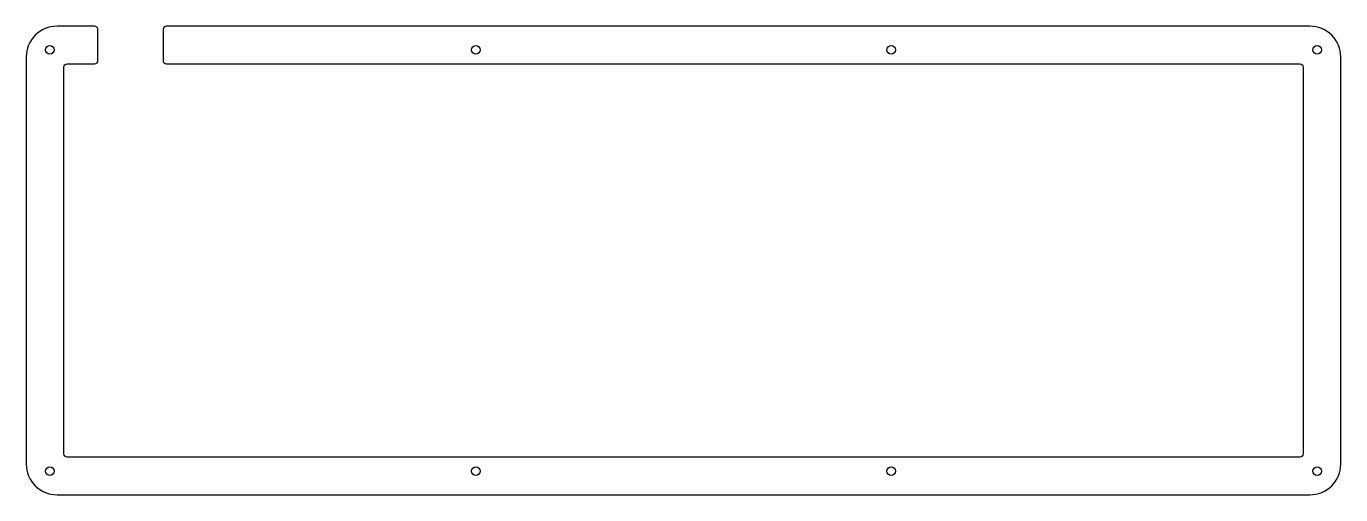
# Model space of a CAD drawing. Header units: millimetres. Extents: x -11 to 373, y -126 to 11.
import ezdxf

# ---------------------------------------------------------------- set-up
doc = ezdxf.new("R2010")
doc.units = ezdxf.units.MM
doc.layers.get('0').update_dxf_attribs({"linetype": 'CONTINUOUS'})

msp = doc.modelspace()

# ---------------------------------------------------------------- linework, layer by layer
msp.add_lwpolyline([(361.42, -114.78), (0.52, -114.78, -0.414214), (-0.48, -113.77), (-0.48, -0.53, -0.414214), (0.52, 0.47), (8.53, 0.47, 0.414214), (9.52, 1.47), (9.52, 10.48, 0.414214), (8.53, 11.48), (-2.48, 11.48, 0.414214), (-11.48, 2.48), (-11.48, -116.78, 0.414214), (-2.48, -125.78), (364.42, -125.78, 0.414214), (373.43, -116.78), (373.43, 2.48, 0.414214), (364.42, 11.48), (29.57, 11.48, 0.414214), (28.57, 10.48), (28.57, 1.47, 0.414214), (29.57, 0.47), (361.42, 0.47, -0.414214), (362.43, -0.53), (362.43, -113.77, -0.414214)], format="xyb", close=True)
for centre in [(-4.6, 4.6), (120.15, 4.6), (241.8, 4.6), (366.55, 4.6), (-4.6, -118.9), (120.15, -118.9), (241.8, -118.9), (366.55, -118.9)]:
    msp.add_circle(centre, 1.25)

doc.saveas('drawing.dxf')
